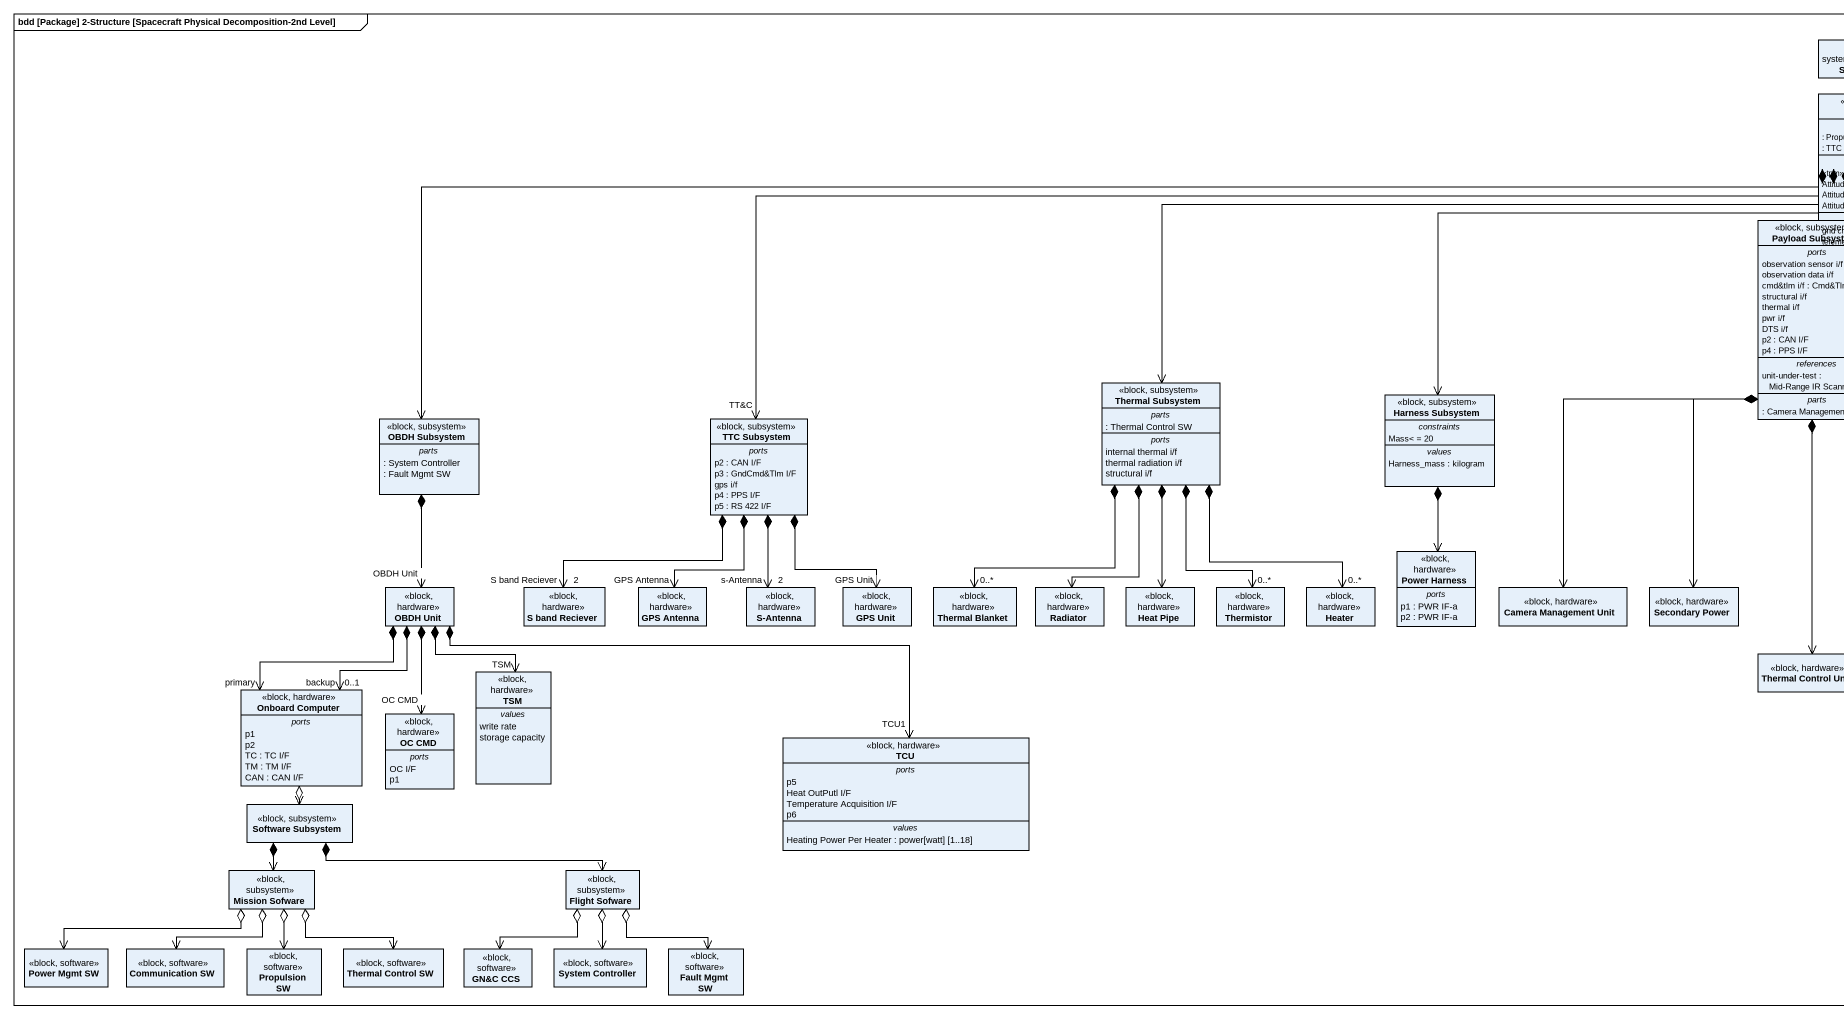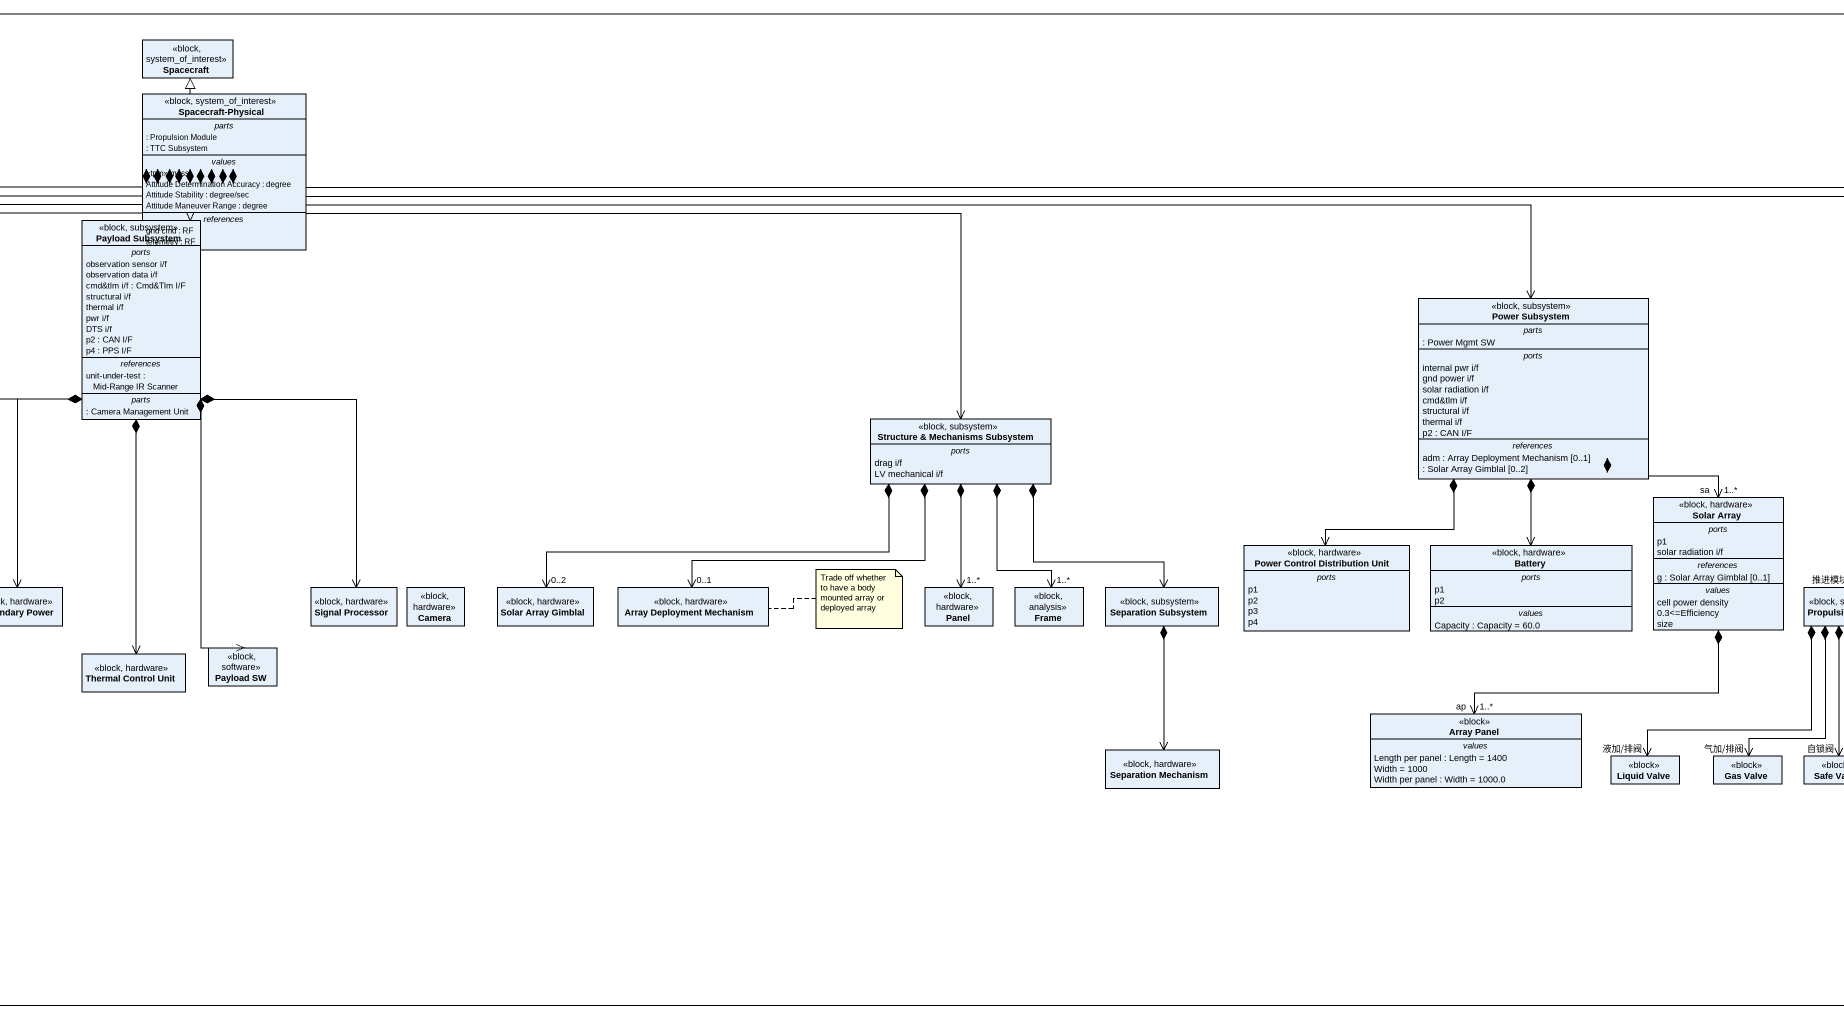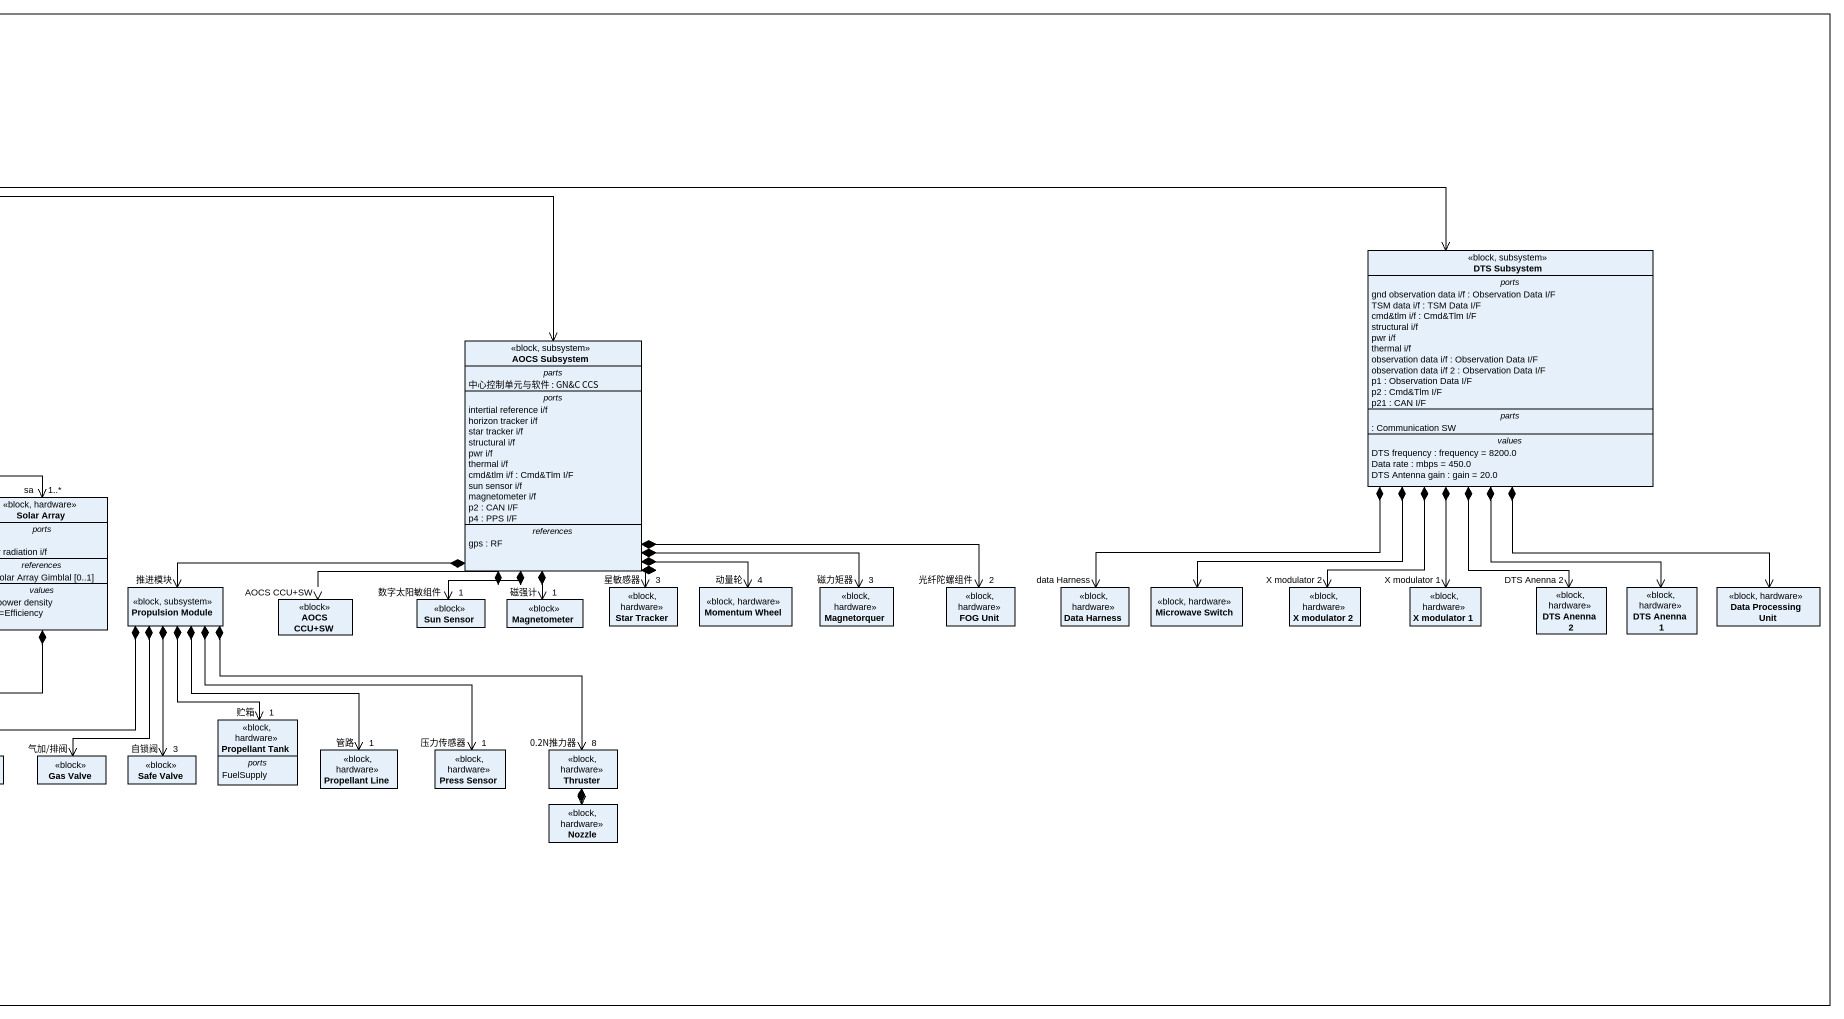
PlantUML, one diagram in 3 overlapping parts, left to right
@startuml
mainframe bdd [Package] 2-Structure [Spacecraft Physical Decomposition-2nd Level]
hide circle
hide empty members
class Spacecraft <<block, system_of_interest>>
class "Spacecraft-Physical" as Spacecraft_Physical <<block, system_of_interest>> {
  -- parts --
  : Propulsion Module
  : TTC Subsystem
  -- values --
  <<tpm>> mass
  Attitude Determination Accuracy : degree
  Attitude Stability : degree/sec
  Attitude Maneuver Range : degree
  -- references --
  gnd cmd : RF
  telemetry : RF
}
class "Payload Subsystem" as Payload_Subsystem <<block, subsystem>> {
  -- ports --
  observation sensor i/f
  observation data i/f
  cmd&tlm i/f : Cmd&Tlm I/F
  structural i/f
  thermal i/f
  pwr i/f
  DTS i/f
  p2 : CAN I/F
  p4 : PPS I/F
  -- references --
  unit-under-test : Mid-Range IR Scanner
  -- parts --
  : Camera Management Unit
}
class "DTS Subsystem" as DTS_Subsystem <<block, subsystem>> {
  -- ports --
  gnd observation data i/f : Observation Data I/F
  TSM data i/f : TSM Data I/F
  cmd&tlm i/f : Cmd&Tlm I/F
  structural i/f
  pwr i/f
  thermal i/f
  observation data i/f : Observation Data I/F
  observation data i/f 2 : Observation Data I/F
  p1 : Observation Data I/F
  p2 : Cmd&Tlm I/F
  p21 : CAN I/F
  -- parts --
  : Communication SW
  -- values --
  DTS frequency : frequency = 8200.0
  Data rate : mbps = 450.0
  DTS Antenna gain : gain = 20.0
}
class "Power Subsystem" as Power_Subsystem <<block, subsystem>> {
  -- parts --
  : Power Mgmt SW
  -- ports --
  internal pwr i/f
  gnd power i/f
  solar radiation i/f
  cmd&tlm i/f
  structural i/f
  thermal i/f
  p2 : CAN I/F
  -- references --
  adm : Array Deployment Mechanism [0..1]
  : Solar Array Gimblal [0..2]
}
class "AOCS Subsystem" as AOCS_Subsystem <<block, subsystem>> {
  -- parts --
  中心控制单元与软件 : GN&C CCS
  -- ports --
  intertial reference i/f
  horizon tracker i/f
  star tracker i/f
  structural i/f
  pwr i/f
  thermal i/f
  cmd&tlm i/f : Cmd&Tlm I/F
  sun sensor i/f
  magnetometer i/f
  p2 : CAN I/F
  p4 : PPS I/F
  -- references --
  gps : RF
}
class "Thermal Subsystem" as Thermal_Subsystem <<block, subsystem>> {
  -- parts --
  : Thermal Control SW
  -- ports --
  internal thermal i/f
  thermal radiation i/f
  structural i/f
}
class "Harness Subsystem" as Harness_Subsystem <<block, subsystem>> {
  -- constraints --
  Mass< = 20
  -- values --
  Harness_mass : kilogram
}
class "OBDH Subsystem" as OBDH_Subsystem <<block, subsystem>> {
  -- parts --
  : System Controller
  : Fault Mgmt SW
}
class "TTC Subsystem" as TTC_Subsystem <<block, subsystem>> {
  -- ports --
  p2 : CAN I/F
  p3 : GndCmd&Tlm I/F
  gps i/f
  p4 : PPS I/F
  p5 : RS 422 I/F
}
class "Structure & Mechanisms Subsystem" as Structure_Mechanisms <<block, subsystem>> {
  -- ports --
  drag i/f
  LV mechanical i/f
}
class "Solar Array" as Solar_Array <<block, hardware>> {
  -- ports --
  p1
  solar radiation i/f
  -- references --
  g : Solar Array Gimblal [0..1]
  -- values --
  cell power density
  0.3<=Efficiency
  size
}
class "Power Harness" as Power_Harness <<block, hardware>> {
  -- ports --
  p1 : PWR IF-a
  p2 : PWR IF-a
}
class "Power Control Distribution Unit" as Power_Control_Distribution <<block, hardware>> {
  -- ports --
  p1
  p2
  p3
  p4
}
class Battery <<block, hardware>> {
  -- ports --
  p1
  p2
  -- values --
  Capacity : Capacity = 60.0
}
class "OBDH Unit" as OBDH_Unit <<block, hardware>>
class "S band Reciever" as S_band_Reciever <<block, hardware>>
class "GPS Antenna" as GPS_Antenna <<block, hardware>>
class "S-Antenna" as S_Antenna <<block, hardware>>
class "GPS Unit" as GPS_Unit <<block, hardware>>
class "Thermal Blanket" as Thermal_Blanket <<block, hardware>>
class Radiator <<block, hardware>>
class "Heat Pipe" as Heat_Pipe <<block, hardware>>
class Thermistor <<block, hardware>>
class Heater <<block, hardware>>
class "Camera Management Unit" as Camera_Management_Unit <<block, hardware>>
class "Secondary Power" as Secondary_Power <<block, hardware>>
class "Signal Processor" as Signal_Processor <<block, hardware>>
class Camera <<block, hardware>>
class "Solar Array Gimblal" as Solar_Array_Gimblal <<block, hardware>>
class "Array Deployment Mechanism" as Array_Deployment_Mechanism <<block, hardware>>
class Panel <<block, hardware>>
class "Frame" as Frame_ <<block, analysis>>
class "Separation Subsystem" as Separation_Subsystem <<block, subsystem>>
class "Propulsion Module" as Propulsion_Module <<block, subsystem>>
class "Star Tracker" as Star_Tracker <<block, hardware>>
class "Momentum Wheel" as Momentum_Wheel <<block, hardware>>
class Magnetorquer <<block, hardware>>
class "FOG Unit" as FOG_Unit <<block, hardware>>
class "Data Harness" as Data_Harness <<block, hardware>>
class "Microwave Switch" as Microwave_Switch <<block, hardware>>
class "X modulator 2" as X_modulator_2 <<block, hardware>>
class "X modulator 1" as X_modulator_1 <<block, hardware>>
class "DTS Anenna 2" as DTS_Anenna_2 <<block, hardware>>
class "DTS Anenna 1" as DTS_Anenna_1 <<block, hardware>>
class "Data Processing Unit" as Data_Processing_Unit <<block, hardware>>
class "AOCS CCU+SW" as AOCS_CCU_SW <<block>>
class "Sun Sensor" as Sun_Sensor <<block>>
class Magnetometer <<block>>
class "Thermal Control Unit" as Thermal_Control_Unit <<block, hardware>>
class "Payload SW" as Payload_SW <<block, software>>
class "Onboard Computer" as Onboard_Computer <<block, hardware>> {
  -- ports --
  p1
  p2
  TC : TC I/F
  TM : TM I/F
  CAN : CAN I/F
}
class TSM <<block, hardware>> {
  -- values --
  write rate
  storage capacity
}
class "OC CMD" as OC_CMD <<block, hardware>> {
  -- ports --
  OC I/F
  p1
}
class TCU <<block, hardware>> {
  -- ports --
  p5
  Heat OutPutl I/F
  Temperature Acquisition I/F
  p6
  -- values --
  Heating Power Per Heater : power[watt] [1..18]
}
class "Array Panel" as Array_Panel <<block>> {
  -- values --
  Length per panel : Length = 1400
  Width = 1000
  Width per panel : Width = 1000.0
}
class "Propellant Tank" as Propellant_Tank <<block, hardware>> {
  -- ports --
  FuelSupply
}
class "Separation Mechanism" as Separation_Mechanism <<block, hardware>>
class "Liquid Valve" as Liquid_Valve <<block>>
class "Gas Valve" as Gas_Valve <<block>>
class "Safe Valve" as Safe_Valve <<block>>
class "Propellant Line" as Propellant_Line <<block, hardware>>
class "Press Sensor" as Press_Sensor <<block, hardware>>
class Thruster <<block, hardware>>
class "Software Subsystem" as Software_Subsystem <<block, subsystem>>
class Nozzle <<block, hardware>>
class "Mission Sofware" as Mission_Sofware <<block, subsystem>>
class "Flight Sofware" as Flight_Sofware <<block, subsystem>>
class "Power Mgmt SW" as Power_Mgmt_SW <<block, software>>
class "Communication SW" as Communication_SW <<block, software>>
class "Propulsion SW" as Propulsion_SW <<block, software>>
class "Thermal Control SW" as Thermal_Control_SW <<block, software>>
class "GN&C CCS" as GN_C_CCS <<block, software>>
class "System Controller" as System_Controller <<block, software>>
class "Fault Mgmt SW" as Fault_Mgmt_SW <<block, software>>
Spacecraft_Physical -up-|> Spacecraft
Spacecraft_Physical *--> Payload_Subsystem
Spacecraft_Physical *-right-> DTS_Subsystem
Spacecraft_Physical *-right-> Power_Subsystem
Spacecraft_Physical *-right-> AOCS_Subsystem
Spacecraft_Physical *-left-> Thermal_Subsystem
Spacecraft_Physical *-left-> Harness_Subsystem
Spacecraft_Physical *-left-> OBDH_Subsystem
Spacecraft_Physical *-left-> "TT&C" TTC_Subsystem
Spacecraft_Physical *-right-> Structure_Mechanisms
Payload_Subsystem *--> Camera_Management_Unit
Payload_Subsystem *--> Secondary_Power
Payload_Subsystem *--> Signal_Processor
Payload_Subsystem *--> Payload_SW
DTS_Subsystem *-left-> "data Harness" Data_Harness
DTS_Subsystem *--> Microwave_Switch
DTS_Subsystem *--> "X modulator 2" X_modulator_2
DTS_Subsystem *--> "X modulator 1" X_modulator_1
DTS_Subsystem *--> "DTS Anenna 2" DTS_Anenna_2
DTS_Subsystem *--> DTS_Anenna_1
DTS_Subsystem *--> Data_Processing_Unit
Power_Subsystem *--> "sa\n1..*" Solar_Array
Power_Subsystem *--> Power_Control_Distribution
Power_Subsystem *--> Battery
AOCS_Subsystem *-left-> "推进模块" Propulsion_Module
AOCS_Subsystem *--> "3\n星敏感器" Star_Tracker
AOCS_Subsystem *--> "4\n动量轮" Momentum_Wheel
AOCS_Subsystem *-right-> "3\n磁力矩器" Magnetorquer
AOCS_Subsystem *-right-> "2\n光纤陀螺组件" FOG_Unit
AOCS_Subsystem *--> "AOCS CCU+SW" AOCS_CCU_SW
AOCS_Subsystem *--> "1\n数字太阳敏组件" Sun_Sensor
AOCS_Subsystem *--> "1\n磁强计" Magnetometer
Thermal_Subsystem *--> "0..*" Thermal_Blanket
Thermal_Subsystem *--> Radiator
Thermal_Subsystem *--> Heat_Pipe
Thermal_Subsystem *--> "0..*" Thermistor
Thermal_Subsystem *--> "0..*" Heater
Harness_Subsystem *--> Power_Harness
OBDH_Subsystem *--> "OBDH Unit" OBDH_Unit
TTC_Subsystem *--> "S band Reciever\n2" S_band_Reciever
TTC_Subsystem *--> "GPS Antenna" GPS_Antenna
TTC_Subsystem *--> "s-Antenna\n2" S_Antenna
TTC_Subsystem *--> "GPS Unit" GPS_Unit
Structure_Mechanisms *-left-> "0..2" Solar_Array_Gimblal
Structure_Mechanisms *-left-> "0..1" Array_Deployment_Mechanism
Structure_Mechanisms *--> "1..*" Panel
Structure_Mechanisms *--> "1..*" Frame_
Structure_Mechanisms *--> Separation_Subsystem
Solar_Array *--> "ap\n1..*" Array_Panel
OBDH_Unit *--> "primary" Onboard_Computer
OBDH_Unit *--> "backup\n0..1" Onboard_Computer
OBDH_Unit *--> "TSM" TSM
OBDH_Unit *--> "OC CMD" OC_CMD
OBDH_Unit *-right-> "TCU1" TCU
Separation_Subsystem *--> Separation_Mechanism
Propulsion_Module *--> "1\n贮箱" Propellant_Tank
Propulsion_Module *--> "液加/排阀" Liquid_Valve
Propulsion_Module *--> "气加/排阀" Gas_Valve
Propulsion_Module *--> "自锁阀\n3" Safe_Valve
Propulsion_Module *--> "管路\n1" Propellant_Line
Propulsion_Module *-right-> "1\n压力传感器" Press_Sensor
Propulsion_Module *-right-> "8\n0.2N推力器" Thruster
Thermal_Control_Unit <-up-* Payload_Subsystem
Onboard_Computer o--> Software_Subsystem
Thruster *--> Nozzle
Software_Subsystem *--> Mission_Sofware
Software_Subsystem *-right-> Flight_Sofware
Mission_Sofware o-left-> Power_Mgmt_SW
Mission_Sofware o--> Communication_SW
Mission_Sofware o--> Propulsion_SW
Mission_Sofware o--> Thermal_Control_SW
Flight_Sofware o--> GN_C_CCS
Flight_Sofware o--> System_Controller
Flight_Sofware o--> Fault_Mgmt_SW
note right of Array_Deployment_Mechanism : Trade off whether to have a body mounted array or deployed array
@enduml
